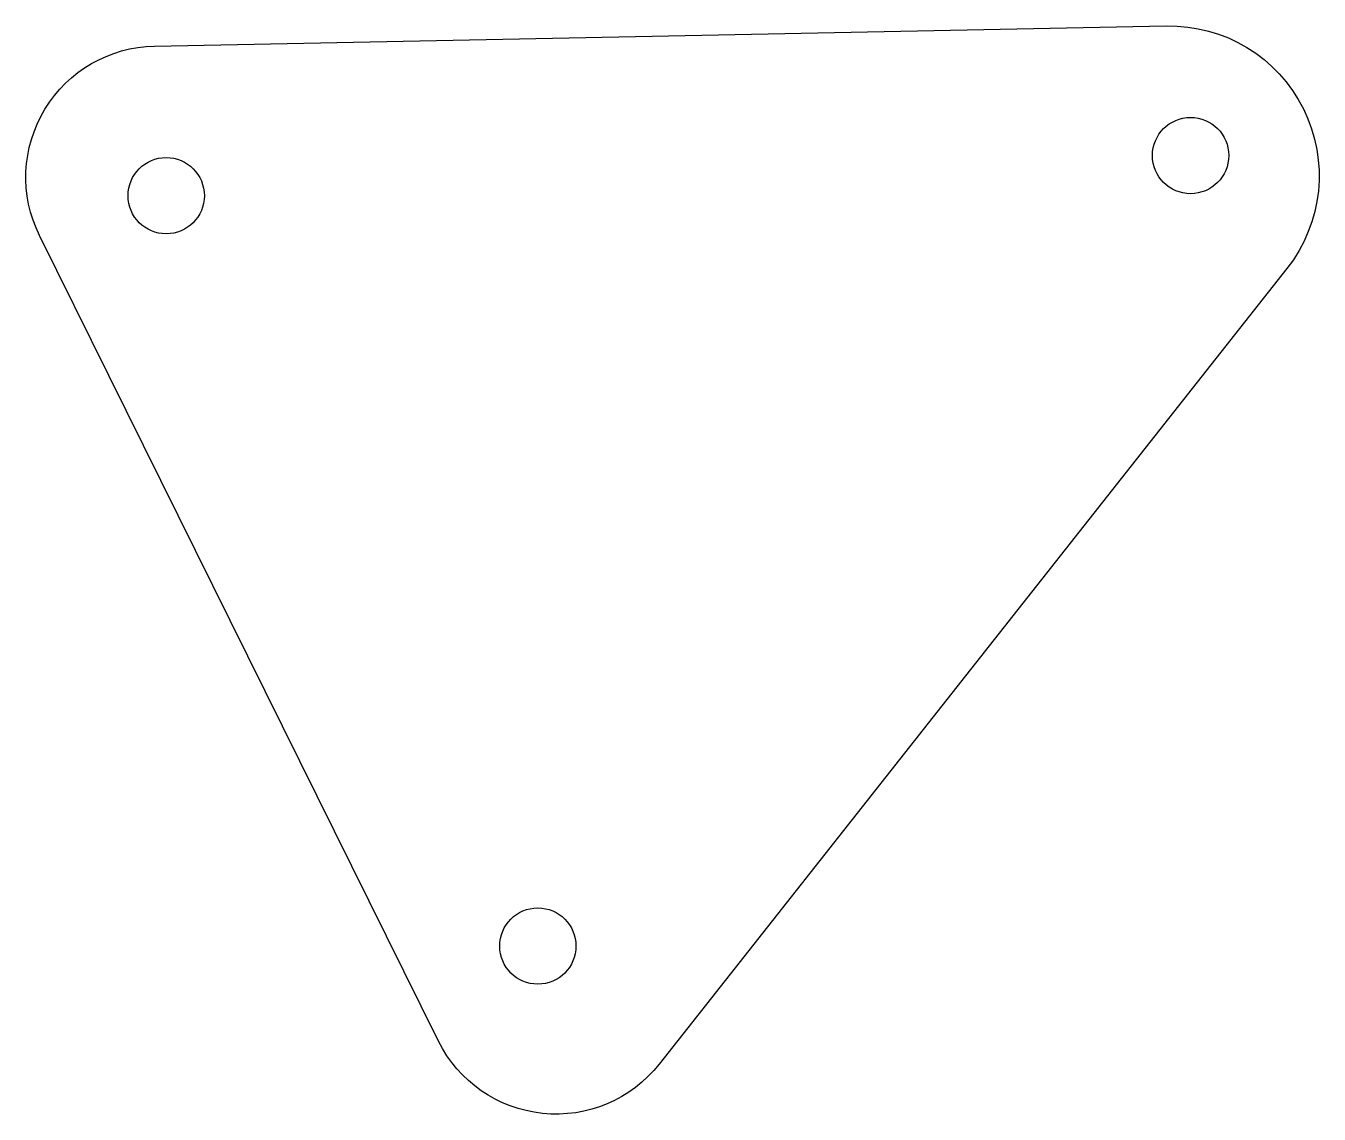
# Model space of a CAD drawing. Header units: millimetres. Extents: x 66.6 to 136.1, y 152.7 to 211.2.
import ezdxf

# ---------------------------------------------------------------- set-up
doc = ezdxf.new("R2010")
doc.units = ezdxf.units.MM
doc.layers.get('0').update_dxf_attribs({"linetype": 'CONTINUOUS'})

msp = doc.modelspace()

# ---------------------------------------------------------------- linework, layer by layer
msp.add_lwpolyline([(100.631, 155.4, -0.550823), (88.778, 156.637), (67.334, 199.937, -0.549759), (73.511, 210.115), (127.884, 211.202, -0.633465), (134.366, 198.168)], format="xyb", close=True)
for centre in [(129.187, 204.233), (74.142, 202.076), (94.113, 161.75)]:
    msp.add_circle(centre, 2.05)

doc.saveas('drawing.dxf')
